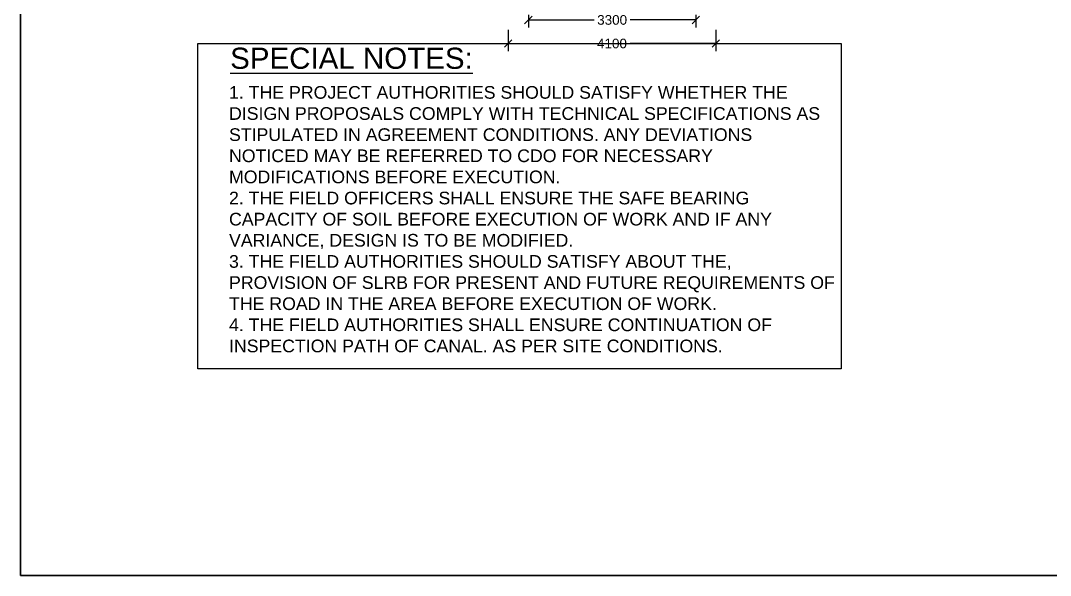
# Model space of a CAD drawing. Header units: inches. Extents: x 20221.8 to 20320.1, y 17529.5 to 17601.
# Drawn here: x 20221.83 to 20246.52, y 17534.23 to 17547.52 of the extents above; entities that cross this region are included whole.
import ezdxf

# ---------------------------------------------------------------- set-up
doc = ezdxf.new("R2010")
doc.units = ezdxf.units.IN
doc.header["$MEASUREMENT"] = 0
for name, color, linetype in [('DIMENSION', 255, 'Continuous'), ('DRAWING', 2, 'Continuous'), ('HATCH', 7, 'Continuous'), ('TEXT', 255, 'Continuous')]:
    doc.layers.add(name, color=color, linetype=linetype)
doc.styles.get("Standard").update_dxf_attribs({"font": 'arial.ttf'})
doc.dimstyles.get("Standard").update_dxf_attribs({"dimtxt": 0.18, "dimasz": 0.18, "dimexe": 0.18, "dimexo": 0.0625, "dimgap": 0.09, "dimtad": 0, "dimtih": 1, "dimtoh": 1, "dimdec": 4, "dimzin": 0, "dimdsep": 46, "dimtxsty": 'Standard', "dimblk": 'OBLIQUE', "dimcen": 0.09, "dimadec": 0, "dimazin": 0, "dimtfac": 1, "dimtdec": 4, "dimtofl": 0, "dimtmove": 0, "dimatfit": 3, "dimfxl": 1, "dimtolj": 1, "dimtzin": 0, "dimarcsym": 0})

# ---------------------------------------------------------------- blocks, each defined once
blk = doc.blocks.new('_Oblique')
at = {"color": 0, "linetype": 'ByBlock', "lineweight": -2}
blk.add_line((-0.5, -0.5), (0.5, 0.5), dxfattribs=at)
blk = doc.blocks.new('*D34')
at = {"layer": 'Defpoints', "color": 0, "transparency": 16777216}
for p in [(20234.005, 17547.724), (20238.02, 17547.724), (20238.02, 17547.537)]:
    blk.add_point(p, dxfattribs=at)
at = {"layer": 'DIMENSION', "color": 0, "lineweight": -2, "transparency": 16777216}
for p, q in [((20234.005, 17547.662), (20234.005, 17547.357)), ((20234.005, 17547.537), (20235.578, 17547.537)), ((20238.02, 17547.537), (20236.446, 17547.537)), ((20238.02, 17547.662), (20238.02, 17547.357))]:
    blk.add_line(p, q, dxfattribs=at)
at = {"layer": 'DIMENSION', "color": 0, "lineweight": -2, "transparency": 16777216, "xscale": 0.18, "yscale": 0.18, "zscale": 0.18, "rotation": 180}
blk.add_blockref('_Oblique', (20234.005, 17547.537), dxfattribs=at)
at = {"layer": 'DIMENSION', "color": 0, "lineweight": -2, "transparency": 16777216, "xscale": 0.18, "yscale": 0.18, "zscale": 0.18}
blk.add_blockref('_Oblique', (20238.02, 17547.537), dxfattribs=at)
at = {"layer": 'DIMENSION', "color": 0, "transparency": 16777216, "insert": (20236.012, 17547.537), "char_height": 0.2308, "attachment_point": 5}
blk.add_mtext('\\A1;3300', dxfattribs=at)
blk = doc.blocks.new('*D35')
at = {"layer": 'Defpoints', "color": 0, "transparency": 16777216}
for p in [(20233.518, 17547.365), (20238.499, 17547.365), (20238.499, 17546.972)]:
    blk.add_point(p, dxfattribs=at)
at = {"layer": 'DIMENSION', "color": 0, "lineweight": -2, "transparency": 16777216}
for p, q in [((20233.518, 17547.302), (20233.518, 17546.792)), ((20238.499, 17547.302), (20238.499, 17546.792)), ((20233.518, 17546.972), (20235.57, 17546.972)), ((20238.499, 17546.972), (20236.447, 17546.972))]:
    blk.add_line(p, q, dxfattribs=at)
at = {"layer": 'DIMENSION', "color": 0, "lineweight": -2, "transparency": 16777216, "xscale": 0.18, "yscale": 0.18, "zscale": 0.18, "rotation": 180}
blk.add_blockref('_Oblique', (20233.518, 17546.972), dxfattribs=at)
at = {"layer": 'DIMENSION', "color": 0, "lineweight": -2, "transparency": 16777216, "xscale": 0.18, "yscale": 0.18, "zscale": 0.18}
blk.add_blockref('_Oblique', (20238.499, 17546.972), dxfattribs=at)
at = {"layer": 'DIMENSION', "color": 0, "transparency": 16777216, "insert": (20236.008, 17546.972), "char_height": 0.2308, "attachment_point": 5}
blk.add_mtext('\\A1;4100', dxfattribs=at)

msp = doc.modelspace()

# ---------------------------------------------------------------- linework, layer by layer
at = {"layer": 'DIMENSION'}
msp.add_lwpolyline([(20226.07752, 17546.97056), (20241.50561, 17546.97056), (20241.50561, 17539.17876), (20226.07752, 17539.17876)], close=True, dxfattribs=at)
at = {"layer": 'DRAWING'}
for p, q in [((20221.83246, 17600.95378), (20221.83246, 17534.227)), ((20221.83246, 17534.227), (20319.68131, 17534.227))]:
    msp.add_line(p, q, dxfattribs=at)
at = {"layer": 'HATCH'}
msp.add_lwpolyline([(20221.83246, 17600.95378), (20319.68131, 17600.95378), (20319.68131, 17534.227), (20221.83246, 17534.227)], close=True, dxfattribs=at)

# ---------------------------------------------------------------- texts
at = {"layer": 'TEXT', "attachment_point": 1}
for s, insert, char_height, width in [('{\\LSPECIAL NOTES:}', (20226.8553, 17546.87347), 0.50625, 21.9561242), ('1. THE PROJECT AUTHORITIES SHOULD SATISFY WHETHER THE\\PDISIGN PROPOSALS COMPLY WITH TECHNICAL SPECIFICATIONS AS\\PSTIPULATED IN AGREEMENT CONDITIONS. ANY DEVIATIONS\\PNOTICED MAY BE REFERRED TO CDO FOR NECESSARY\\PMODIFICATIONS BEFORE EXECUTION.\\P2. THE FIELD OFFICERS SHALL ENSURE THE SAFE BEARING\\PCAPACITY OF SOIL BEFORE EXECUTION OF WORK AND IF ANY \\PVARIANCE, DESIGN IS TO BE MODIFIED.\\P3. THE FIELD AUTHORITIES SHOULD SATISFY ABOUT THE,\\PPROVISION OF SLRB FOR PRESENT AND FUTURE REQUIREMENTS OF\\PTHE ROAD IN THE AREA BEFORE EXECUTION OF WORK.\\P4. THE FIELD AUTHORITIES SHALL ENSURE CONTINUATION OF\\PINSPECTION PATH OF CANAL. AS PER SITE CONDITIONS.', (20226.8288, 17545.95393), 0.30375, 17.5275)]:
    msp.add_mtext(s, dxfattribs=dict(at, insert=insert, char_height=char_height, width=width))

# ---------------------------------------------------------------- dimensions: what is measured, and where the dimension line sits
at = {"layer": 'DIMENSION'}
for base, p1, p2, text, picture, middle in [((20238.02013, 17547.53693), (20234.00451, 17547.72407), (20238.02013, 17547.72407), '3300', '*D34', (20236.01232, 17547.53693)), ((20238.49884, 17546.97203), (20233.51804, 17547.3645), (20238.49884, 17547.3645), '4100', '*D35', (20236.00844, 17546.97203))]:
    dim = msp.add_linear_dim(base=base, p1=p1, p2=p2, text=text, dimstyle='Standard', override={"dimtxt": 0.230769}, dxfattribs=at)
    dim.commit()
    dim.dimension.update_dxf_attribs({"geometry": picture, "text_midpoint": middle})

doc.saveas('drawing.dxf')
